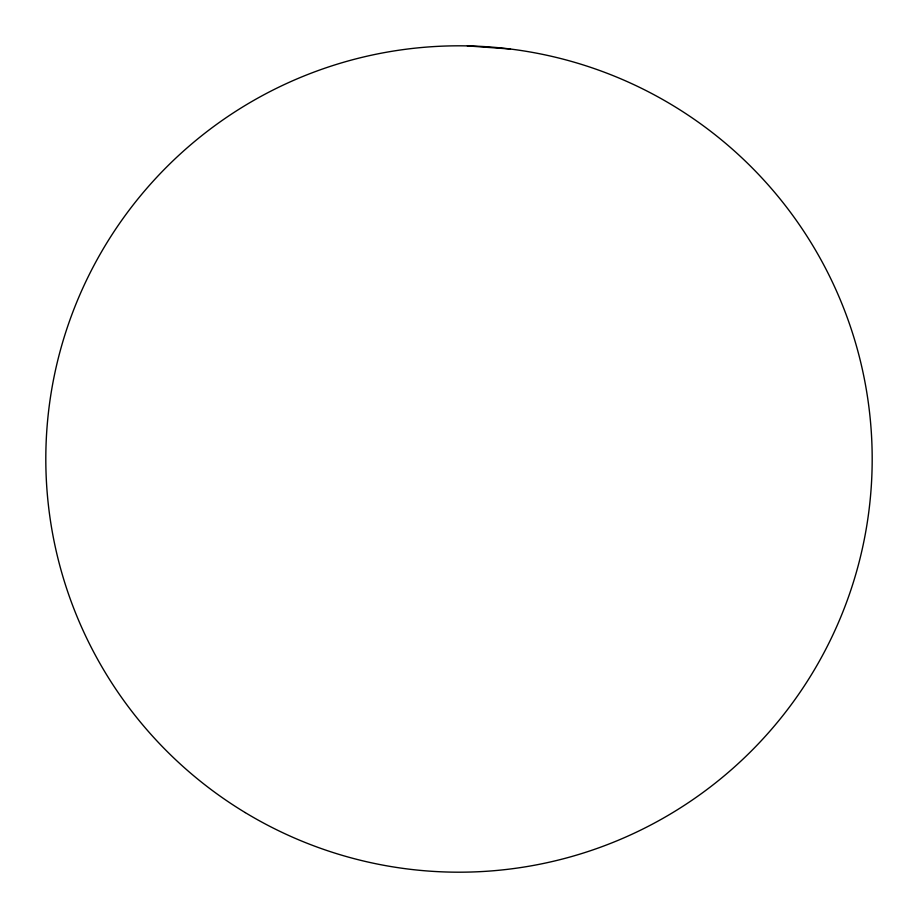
<?xml version="1.0" encoding="UTF-8"?>
<svg xmlns="http://www.w3.org/2000/svg" width="918" height="918" viewBox="0 0 918 918"><rect width="100%" height="100%" fill="white"/><g stroke="black" fill="none" stroke-linecap="round" stroke-linejoin="round"><path stroke-width="1.38" d="M467.365 45.9L510.5 49.033M245.209 812.579A413.18 413.18 0 0 0 872.1 467.365A413.18 413.18 0 0 0 259.691 97.067A413.18 413.18 0 0 0 245.209 812.579"/></g></svg>
